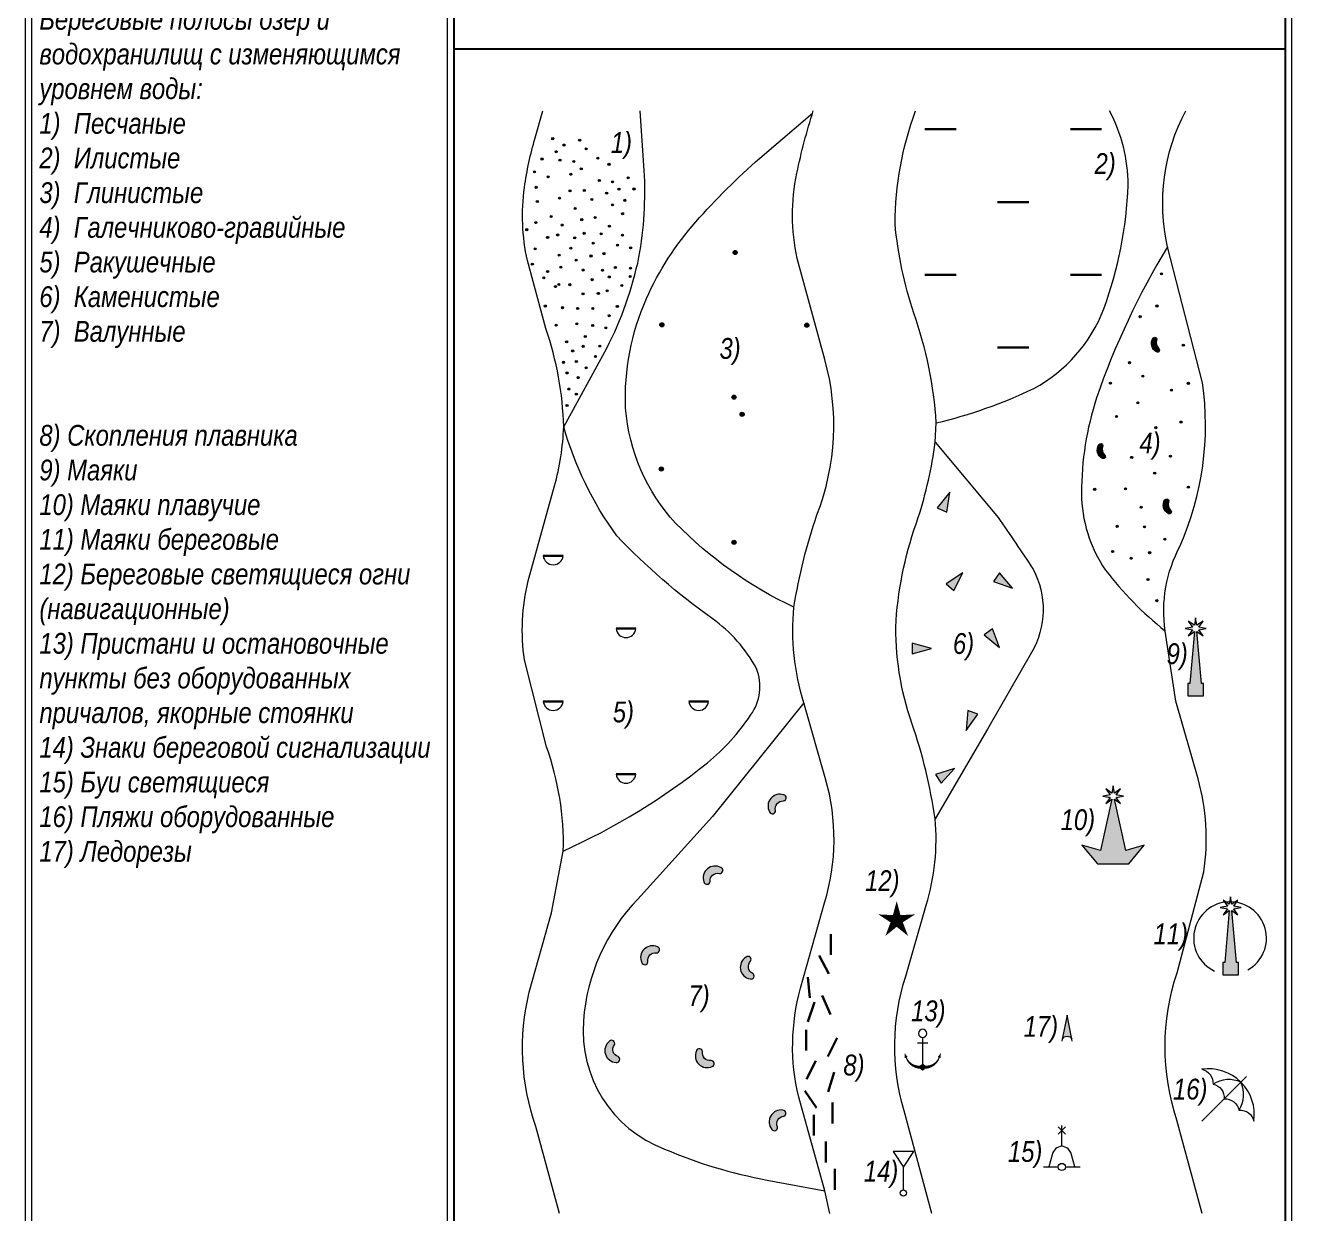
# Model space of a CAD drawing. Header units: metres. Extents: x -393 to 694, y -10 to 691.
# Drawn here: x 394.3 to 455.2, y 392.8 to 449.9 of the extents above; entities that cross this region are included whole.
import ezdxf

# ---------------------------------------------------------------- set-up
doc = ezdxf.new("R2010")
doc.units = ezdxf.units.M
doc.layers.add('16 Гидрография', color=7, linetype='Continuous', lineweight=20, true_color=0x52a500)
doc.styles.add('СП_Д', font='ARIALNI.TTF')

# ---------------------------------------------------------------- blocks, each defined once
blk = doc.blocks.new('СП_7.10.2')
at = {"color": 7, "lineweight": 30}
blk.add_lwpolyline([(-1.5, 0), (1.5, 0)], dxfattribs=at)
blk = doc.blocks.new('СП_7.10.1')
at = {"linetype": 'ByBlock', "lineweight": 15}
h = blk.add_hatch(color=0, dxfattribs=at)
h.dxf.hatch_style = 1
h.paths.add_polyline_path([(-0.1, 0, 1), (0.1, 0, 1)])
at = {"color": 0, "linetype": 'ByBlock', "lineweight": 15}
blk.add_circle((0, 0), 0.1, dxfattribs=at)
blk = doc.blocks.new('СП_7.10.5')
at = {"layer": '16 Гидрография', "color": 7, "lineweight": 30}
blk.add_lwpolyline([(-0.9531135468778302, 0), (0.9531135468778302, 0)], dxfattribs=at)
at = {"layer": '16 Гидрография', "color": 7, "lineweight": 13}
blk.add_lwpolyline([(-0.9531135468778302, 0, 0.9027680898466487), (0.9531135468778302, 0, 0.6955287111697426)], format="xyb", dxfattribs=at)
blk = doc.blocks.new('*U373')
at = {"lineweight": 13}
blk.add_hatch(color=7, dxfattribs=at).paths.add_polyline_path([(1.558538716838356, 1.015163567172618), (-0.2728934320356978, 0.4189620206555457), (0.2728934320356979, -0.4189620206555457)])
at = {"color": 7, "lineweight": 13}
blk.add_lwpolyline([(-0.2728934320356979, 0.4189620206555457), (0.2728934320356979, -0.4189620206555457), (1.558538716838356, 1.015163567172618)], close=True, dxfattribs=at)
blk = doc.blocks.new('*U374')
at = {"lineweight": 13}
blk.add_hatch(color=7, dxfattribs=at).paths.add_polyline_path([(-0.6323158983739459, -1.749221713980915), (0.4702208908551675, -0.169977392036037), (-0.4702208908551676, 0.1699773920360369)])
at = {"color": 7, "lineweight": 13}
blk.add_lwpolyline([(0.4702208908551676, -0.1699773920360369), (-0.4702208908551676, 0.1699773920360369), (-0.6323158983739459, -1.749221713980915)], close=True, dxfattribs=at)
blk = doc.blocks.new('*U375')
at = {"lineweight": 13}
blk.add_hatch(color=7, dxfattribs=at).paths.add_polyline_path([(1.859999999999672, -3.400058012914542e-16), (2.220446049250313e-16, 0.4999999999999999), (-1.110223024625157e-16, -0.5)])
at = {"color": 7, "lineweight": 13}
blk.add_lwpolyline([(9.184850993605148e-17, 0.5), (-9.184850993605148e-17, -0.5), (1.859999999999673, -3.416764569620514e-16)], close=True, dxfattribs=at)
blk = doc.blocks.new('*U376')
at = {"lineweight": 13}
blk.add_hatch(color=7, dxfattribs=at).paths.add_polyline_path([(1.235892762709566, 1.39002484836815), (-0.3736625936474178, 0.3322292372875763), (0.373662593647418, -0.3322292372875762)])
at = {"color": 7, "lineweight": 13}
blk.add_lwpolyline([(-0.373662593647418, 0.3322292372875762), (0.373662593647418, -0.3322292372875762), (1.235892762709566, 1.39002484836815)], close=True, dxfattribs=at)
blk = doc.blocks.new('*U377')
at = {"lineweight": 13}
blk.add_hatch(color=7, dxfattribs=at).paths.add_polyline_path([(0.7497795730371868, 1.702184065210033), (-0.4575763616156808, 0.201553648665946), (0.4575763616156809, -0.2015536486659459)])
at = {"color": 7, "lineweight": 13}
blk.add_lwpolyline([(-0.4575763616156809, 0.2015536486659459), (0.4575763616156809, -0.2015536486659459), (0.7497795730371868, 1.702184065210034)], close=True, dxfattribs=at)
blk = doc.blocks.new('*U378')
at = {"lineweight": 13}
blk.add_hatch(color=7, dxfattribs=at).paths.add_polyline_path([(1.517802375365167, -1.075116714284844), (0.2890098694314606, 0.4080113912272671), (-0.2890098694314606, -0.4080113912272672)])
at = {"color": 7, "lineweight": 13}
blk.add_lwpolyline([(0.2890098694314606, 0.4080113912272672), (-0.2890098694314606, -0.4080113912272672), (1.517802375365167, -1.075116714284844)], close=True, dxfattribs=at)
blk = doc.blocks.new('*U379')
at = {"lineweight": 13}
blk.add_hatch(color=7, dxfattribs=at).paths.add_polyline_path([(1.072147424937759, -1.519901279425119), (0.4085756127487599, 0.2882116733704159), (-0.4085756127487599, -0.288211673370416)])
at = {"color": 7, "lineweight": 13}
blk.add_lwpolyline([(0.4085756127487599, 0.288211673370416), (-0.4085756127487599, -0.288211673370416), (1.072147424937759, -1.519901279425119)], close=True, dxfattribs=at)
blk = doc.blocks.new('*U380')
at = {"lineweight": 13}
blk.add_hatch(color=7, dxfattribs=at).paths.add_polyline_path([(1.227008247948192, -0.2405949184140504, 0.8409158967486777), (1.253264689114099, 0.3499268561554483, 0.6924627573964631), (-0.1133458984053107, -1.296253791876343, 0.8310745919867181), (0.4686875042564278, -1.157860631851132, -0.5340789685633213)])
at = {"color": 0, "linetype": 'Continuous'}
blk.add_lwpolyline([(0.4686875042564281, -1.157860631851134, -0.5340789685633213), (1.227008247948191, -0.2405949184140503, 0.8409158967486685), (1.253264689114103, 0.349926856155447, 0.6924627573964648), (-0.1133458984053104, -1.296253791876343, 0.8310745919867177)], format="xyb", close=True, dxfattribs=at)
blk = doc.blocks.new('*U358')
at = {"lineweight": 13}
blk.add_hatch(color=7, dxfattribs=at).paths.add_polyline_path([(1.165922150242559, -0.4517307769826167, 0.8409158967486611), (1.295175163745235, 0.1250699038802646, 0.6924627573964657), (-0.3385728566995682, -1.256379563008486, 0.8310745919867193), (0.2587012631809217, -1.222040455903738, -0.5340789685633199)])
at = {"color": 0, "linetype": 'Continuous'}
blk.add_lwpolyline([(0.2587012631809217, -1.22204045590374, -0.5340789685633213), (1.165922150242559, -0.4517307769826167, 0.8409158967486685), (1.295175163745231, 0.1250699038802663, 0.6924627573964648), (-0.3385728566995678, -1.256379563008488, 0.8310745919867177)], format="xyb", close=True, dxfattribs=at)
blk = doc.blocks.new('*U381')
at = {"lineweight": 13}
blk.add_hatch(color=7, dxfattribs=at).paths.add_polyline_path([(0.9730802136680793, 0.7852070128744646, 0.8409158967486777), (0.5376262769078473, 1.184938467608045, 0.6924627573964631), (0.9200508645156548, -0.920123683176941, 0.8310745919867181), (1.188205803745769, -0.385326079290893, -0.5340789685633213)])
at = {"color": 0, "linetype": 'Continuous'}
blk.add_lwpolyline([(1.188205803745771, -0.3853260792908937, -0.5340789685633213), (0.9730802136680785, 0.7852070128744637, 0.8409158967486685), (0.5376262769078509, 1.184938467608047, 0.6924627573964648), (0.9200508645156553, -0.9201236831769413, 0.8310745919867177)], format="xyb", close=True, dxfattribs=at)
blk = doc.blocks.new('*U382')
at = {"lineweight": 13}
blk.add_hatch(color=7, dxfattribs=at).paths.add_polyline_path([(1.198804067590827, -0.3553926882017177, 0.8409158967486777), (1.280709316674181, 0.2300105037233028, 0.6924627573964631), (-0.2352515741379004, -1.279756962280238, 0.8310745919867181), (0.3572499281082661, -1.196946827684279, -0.5340789685633213)])
at = {"color": 0, "linetype": 'Continuous'}
blk.add_lwpolyline([(0.3572499281082663, -1.196946827684281, -0.5340789685633213), (1.198804067590825, -0.3553926882017175, 0.8409158967486685), (1.280709316674185, 0.2300105037233011, 0.6924627573964648), (-0.2352515741379002, -1.279756962280239, 0.8310745919867177)], format="xyb", close=True, dxfattribs=at)
blk = doc.blocks.new('*U383')
at = {"lineweight": 13}
blk.add_hatch(color=7, dxfattribs=at).paths.add_polyline_path([(0.8699950722176185, 0.8980777970847599, 0.8409158967486777), (0.3890186318669189, 1.241686631038398, 0.6924627573964631), (1.025452062473096, -0.8009801827815571, 0.8310745919867181), (1.226345379825384, -0.2374578464017486, -0.5340789685633213)])
at = {"color": 0, "linetype": 'Continuous'}
blk.add_lwpolyline([(1.226345379825385, -0.2374578464017492, -0.5340789685633213), (0.8699950722176178, 0.8980777970847591, 0.8409158967486685), (0.3890186318669224, 1.2416866310384, 0.6924627573964648), (1.025452062473097, -0.8009801827815572, 0.8310745919867177)], format="xyb", close=True, dxfattribs=at)
blk = doc.blocks.new('*U384')
at = {"lineweight": 13}
blk.add_hatch(color=7, dxfattribs=at).paths.add_polyline_path([(0.3553926882017313, 1.198804067590822, 0.8409158967486777), (-0.2300105037232881, 1.280709316674184, 0.6924627573964631), (1.279756962280236, -0.235251574137915, 0.8310745919867181), (1.196946827684283, 0.3572499281082524, -0.5340789685633213)])
at = {"color": 0, "linetype": 'Continuous'}
blk.add_lwpolyline([(1.196946827684285, 0.3572499281082527, -0.5340789685633213), (0.3553926882017311, 1.198804067590821, 0.8409158967486685), (-0.2300105037232865, 1.280709316674188, 0.6924627573964648), (1.279756962280236, -0.2352515741379146, 0.8310745919867177)], format="xyb", close=True, dxfattribs=at)
blk = doc.blocks.new('*U385')
at = {"lineweight": 13}
blk.add_hatch(color=7, dxfattribs=at).paths.add_polyline_path([(1.249853663238125, -0.0360690419860964, 0.8409158967486777), (1.178890742207976, 0.5507611129840428, 0.6924627573964631), (0.1008148169202701, -1.297288540891515, 0.8310745919867181), (0.6522639768453998, -1.065298514007527, -0.5340789685633213)])
at = {"color": 0, "linetype": 'Continuous'}
blk.add_lwpolyline([(0.6522639768454006, -1.065298514007528, -0.5340789685633213), (1.249853663238123, -0.03606904198609651, 0.8409158967486685), (1.178890742207981, 0.5507611129840422, 0.6924627573964648), (0.1008148169202704, -1.297288540891516, 0.8310745919867177)], format="xyb", close=True, dxfattribs=at)
blk = doc.blocks.new('*U389')
at = {"color": 7, "lineweight": 30}
blk.add_lwpolyline([(4.440892098500626e-16, -1), (-4.440892098500626e-16, 1)], dxfattribs=at)
blk = doc.blocks.new('*U390')
at = {"color": 7, "lineweight": 30}
blk.add_lwpolyline([(-0.4665755646771417, 0.8844813409259726), (0.4665755646771417, -0.8844813409259726)], dxfattribs=at)
blk = doc.blocks.new('*U391')
at = {"color": 7, "lineweight": 30}
blk.add_lwpolyline([(-0.08966845413959046, 0.9959716704466128), (0.08966845413959046, -0.9959716704466128)], dxfattribs=at)
blk = doc.blocks.new('*U392')
at = {"color": 7, "lineweight": 30}
blk.add_lwpolyline([(0.3280172640551444, 0.944671728423042), (-0.3280172640551444, -0.944671728423042)], dxfattribs=at)
blk = doc.blocks.new('*U393')
at = {"color": 7, "lineweight": 30}
blk.add_lwpolyline([(-1.654232306691483e-14, 1), (1.654232306691483e-14, -1)], dxfattribs=at)
blk = doc.blocks.new('*U394')
at = {"color": 7, "lineweight": 30}
blk.add_lwpolyline([(0.4535244728092818, 0.8912438232958831), (-0.4535244728092818, -0.8912438232958831)], dxfattribs=at)
blk = doc.blocks.new('*U395')
at = {"color": 7, "lineweight": 30}
blk.add_lwpolyline([(-0.5606647514051797, 0.8280428953452642), (0.5606647514051797, -0.8280428953452642)], dxfattribs=at)
blk = doc.blocks.new('*U396')
at = {"color": 7, "lineweight": 30}
blk.add_lwpolyline([(0.2878203414395391, 0.9576844214320432), (-0.2878203414395391, -0.9576844214320432)], dxfattribs=at)
blk = doc.blocks.new('*U397')
at = {"color": 7, "lineweight": 30}
blk.add_lwpolyline([(0.4454513726639711, 0.8953061345661518), (-0.4454513726639711, -0.8953061345661518)], dxfattribs=at)
blk = doc.blocks.new('*U398')
at = {"color": 7, "lineweight": 30}
blk.add_lwpolyline([(-0.3972113303081374, 0.9177271702825626), (0.3972113303081374, -0.9177271702825626)], dxfattribs=at)
blk = doc.blocks.new('СП_7.70')
at = {"color": 0, "linetype": 'Continuous', "lineweight": 15}
blk.add_lwpolyline([(-0.0002703911999759612, 3.649660957626182, 1), (-0.0002703911999759612, 2.849660957626227, 1)], format="xyb", close=True, dxfattribs=at)
for points in [[(-0.0002703911999759612, 0.03461832992782377), (-0.0002703911999759612, 2.849660957626227)], [(-0.500270391199976, 2.349660957626227), (0.499729608800024, 2.349660957626227)]]:
    blk.add_lwpolyline(points, dxfattribs=at)
blk.add_lwpolyline([(1.75, 1.365042627698358, 0, 0.3, 0), (1.584491826276462, 0.9224471197367166, 0.1, 0.3, -0.3107747892362546), (0.2713807603358873, 3.410605131648481e-13, 0.3, 0.7, 0), (0, 0, 0.7, 0.3, 0), (-0.2713807603358873, 3.410605131648481e-13, 0.3, 0.1, -0.3107747892362546), (-1.584491826276462, 0.9224471197367166, 0.3, 0, 0), (-1.75, 1.365042627698358, 0, 0, 0)], format="xyseb", dxfattribs=at)
blk = doc.blocks.new('СП_7.71')
at = {"linetype": 'Continuous', "lineweight": 15}
h = blk.add_hatch(color=0, dxfattribs=at)
h.paths.add_polyline_path([(-0.1242640687119092, 6.799999999999955), (-0.7071067811866669, 7.20710678118644), (-0.3000000000001819, 6.624264068711909), (-1, 6.5), (-0.3000000000001819, 6.375735931288091), (-0.7071067811866669, 5.79289321881356), (-0.1242640687119092, 6.200000000000045), (-0.5500000000001819, 1.200000000000045), (-0.75, 1.200000000000045), (-0.75, 0), (0.75, 0), (0.75, 1.200000000000045), (0.5500000000001819, 1.200000000000045), (0.1242640687119092, 6.200000000000045), (0.7071067811866669, 5.79289321881356), (0.3000000000001819, 6.375735931288091), (1, 6.5), (0.3000000000001819, 6.624264068711909), (0.7071067811866669, 7.20710678118644), (0.1242640687119092, 6.799999999999955), (0, 7.5)])
edge = h.paths.add_edge_path(flags=16)
edge.add_arc((0, 6.5), 0.2839614528388703, 0, 360)
at = {"color": 0, "linetype": 'Continuous', "lineweight": 15}
blk.add_lwpolyline([(-0.1242640687119092, 6.799999999999955), (-0.7071067811866669, 7.20710678118644), (-0.3000000000001819, 6.624264068711909), (-1, 6.5), (-0.3000000000001819, 6.375735931288091), (-0.7071067811866669, 5.79289321881356), (-0.1242640687119092, 6.200000000000045), (-0.5500000000001819, 1.200000000000045), (-0.75, 1.200000000000045), (-0.75, 0), (0.75, 0), (0.75, 1.200000000000045), (0.5500000000001819, 1.200000000000045), (0.1242640687119092, 6.200000000000045), (0.7071067811866669, 5.79289321881356), (0.3000000000001819, 6.375735931288091), (1, 6.5), (0.3000000000001819, 6.624264068711909), (0.7071067811866669, 7.20710678118644), (0.1242640687119092, 6.799999999999955), (0, 7.5)], close=True, dxfattribs=at)
blk = doc.blocks.new('СП_7.71.2')
at = {"linetype": 'Continuous', "lineweight": 15}
h = blk.add_hatch(color=0, dxfattribs=at)
h.paths.add_polyline_path([(-1.21914079405451, 1.265742238216262), (-3, 1.799999999999955), (-1.5, 0), (1.5, 0), (3, 1.799999999999955), (1.21914079405451, 1.265742238216262), (0.1242640687119092, 6.200000000000045), (0.7071067811866669, 5.79289321881356), (0.3000000000001819, 6.375735931288091), (1, 6.5), (0.3000000000001819, 6.624264068711909), (0.7071067811866669, 7.20710678118644), (0.1242640687119092, 6.799999999999955), (0, 7.5), (-0.1242640687119092, 6.799999999999955), (-0.7071067811866669, 7.20710678118644), (-0.3000000000001819, 6.624264068711909), (-1, 6.5), (-0.3000000000001819, 6.375735931288091), (-0.7071067811866669, 5.79289321881356), (-0.1242640687119092, 6.200000000000045)])
edge = h.paths.add_edge_path(flags=16)
edge.add_arc((0, 6.5), 0.278830500338529, 0, 360)
at = {"color": 0, "linetype": 'Continuous', "lineweight": 15}
blk.add_lwpolyline([(-1.21914079405451, 1.265742238216262), (-3, 1.799999999999955), (-1.5, 0), (1.5, 0), (3, 1.799999999999955), (1.21914079405451, 1.265742238216262), (0.1242640687119092, 6.200000000000045), (0.7071067811866669, 5.79289321881356), (0.3000000000001819, 6.375735931288091), (1, 6.5), (0.3000000000001819, 6.624264068711909), (0.7071067811866669, 7.20710678118644), (0.1242640687119092, 6.799999999999955), (0, 7.5), (-0.1242640687119092, 6.799999999999955), (-0.7071067811866669, 7.20710678118644), (-0.3000000000001819, 6.624264068711909), (-1, 6.5), (-0.3000000000001819, 6.375735931288091), (-0.7071067811866669, 5.79289321881356), (-0.1242640687119092, 6.200000000000045)], close=True, dxfattribs=at)
blk = doc.blocks.new('СП_Круг')
at = {"color": 0, "linetype": 'Continuous', "lineweight": -2}
blk.add_circle((0, 6.938893903907228e-18), 0.3, dxfattribs=at)
blk = doc.blocks.new('СП_7.72')
at = {"color": 0, "linetype": 'Continuous', "lineweight": -2}
blk.add_lwpolyline([(1.387778780781446e-16, 2.5), (1, 3.999999999999999), (-1, 4)], close=True, dxfattribs=at)
blk.add_lwpolyline([(9.955476066292487e-17, 0.3), (1.387778780781446e-16, 2.5)], dxfattribs=at)
at = {"color": 0, "linetype": 'Continuous'}
blk.add_blockref('СП_Круг', (0, 0), dxfattribs=at)
blk = doc.blocks.new('СП_7.74')
at = {"color": 0, "linetype": 'Continuous', "lineweight": -2}
for points in [[(-0.3535533905933335, 3.146446609406667), (0.3535533905933335, 3.853553390593333)], [(0.3535533905933335, 3.146446609406667), (-0.3535533905933335, 3.853553390593333)], [(0, 2), (0, 4)], [(-1.75, 0), (-0.3499999999999091, 0)], [(0.3499999999999091, 0), (1.75, 0)]]:
    blk.add_lwpolyline(points, dxfattribs=at)
blk.add_lwpolyline([(1.25, 0), (0.9412357778514888, 1.171533968113863, 0.3166999685398051), (0, 2, 0.3166999685398051), (-0.9412357778514888, 1.171533968113863), (-1.25, 0)], format="xyb", dxfattribs=at)
blk.add_circle((0, 0), 0.35, dxfattribs=at)
blk = doc.blocks.new('СП_7.76')
at = {"color": 0, "linetype": 'Continuous', "lineweight": -2}
blk.add_lwpolyline([(0, 4.999999999999943, -0.3720123336248066), (1.073223304703788, 3.573223304703617, -0.3720123336249223), (2.146446609406667, 2.146446609406723, -0.3720123336250906), (3.573223304703333, 1.073223304703333, -0.3720123336254345), (5, -2.842170943040401e-13, 0.5010713644831272)], format="xyb", close=True, dxfattribs=at)
blk.add_lwpolyline([(0, 0), (4.292893218813333, 4.29289321881356)], dxfattribs=at)
blk.add_lwpolyline([(3.573223304703333, 1.073223304703333, 0.2525234087205593), (3.752678410866793, 3.752678411548459, 0.2525234085153563), (1.073223304703788, 3.573223304703617, 1.415462883223425)], format="xyb", dxfattribs=at)
blk = doc.blocks.new('СП_7.67')
at = {"linetype": 'Continuous', "lineweight": 15}
h = blk.add_hatch(color=0, dxfattribs=at)
edge = h.paths.add_edge_path()
edge.add_line((0.4615384615385665, -2.307692307692378), (0, 0))
edge.add_line((0, 0), (-0.4615384615385665, -2.307692307692378))
edge.add_arc((0, -2.500000000000114), 0.5000000000001137, 22.6198649480404, 157.3801350519596, ccw=False)
at = {"color": 0, "linetype": 'Continuous', "lineweight": 15}
blk.add_lwpolyline([(0.4615384615385665, -2.307692307692378), (0, 0), (-0.4615384615385665, -2.307692307692378, -0.6666666666666667)], format="xyb", close=True, dxfattribs=at)
for points in [[(-0.4615384615385665, -2.307692307692378), (-0.5, -2.5)], [(0.5, -2.5), (0.4615384615385665, -2.307692307692378)]]:
    blk.add_lwpolyline(points, dxfattribs=at)
blk = doc.blocks.new('СП_7.73')
at = {"color": 0, "linetype": 'Continuous', "lineweight": 15}
for points in [[(0, 0, 1, 0, 0), (0, 1.854101966249685, 0, 0, 0)], [(0, 0, 1, 0, 0), (-1.763355756877419, 0.5729490168751584, 0, 0, 0)], [(0, 0, 1, 0, 0), (-1.089813792008042, -1.499999999999999, 0, 0, 0)], [(0, 0, 1, 0, 0), (1.763355756877419, 0.5729490168751573, 0, 0, 0)], [(0, 0, 1, 0, 0), (1.089813792008041, -1.5, 0, 0, 0)]]:
    blk.add_lwpolyline(points, format="xyseb", dxfattribs=at)
blk = doc.blocks.new('СП_9.17.1')
at = {"linetype": 'Continuous', "lineweight": 15}
h = blk.add_hatch(color=0, dxfattribs=at)
h.dxf.hatch_style = 1
h.paths.add_polyline_path([(0.2122606150651009, -0.3664759413285891, 1), (0.6022606150651006, -0.3664759413285925, 0.4575903748069788), (-0.367802568279615, 0.5999534592413575, 0.916536957916215), (-0.3678025682796096, 0.2099534592413574, -0.2698369532517209)])
at = {"color": 0, "linetype": 'Continuous', "lineweight": 15}
blk.add_lwpolyline([(0.6022606150651009, -0.3664759413285897, -1), (0.2122606150651009, -0.3664759413285896, 0.2698369532517216), (-0.3678025682796114, 0.2099534592413577, -0.9165369579162134), (-0.3678025682796113, 0.5999534592413578, -0.4575903748069766), (0.6022606150651009, -0.3664759413285897)], format="xyb", dxfattribs=at)
blk = doc.blocks.new('СП_10.43')
at = {"linetype": 'ByBlock', "lineweight": 15}
h = blk.add_hatch(color=0, dxfattribs=at)
h.dxf.hatch_style = 1
h.paths.add_polyline_path([(-0.2, 0, 1), (0.2, 0, 1)])
at = {"color": 0, "linetype": 'ByBlock', "lineweight": 15}
blk.add_circle((0, 0), 0.2, dxfattribs=at)
blk = doc.blocks.new('СП_10.41')
at = {"linetype": 'ByBlock', "lineweight": 15}
h = blk.add_hatch(color=0, dxfattribs=at)
h.dxf.hatch_style = 1
h.paths.add_polyline_path([(-0.1, 0, 1), (0.1, 0, 1)])
at = {"color": 0, "linetype": 'ByBlock', "lineweight": 15}
blk.add_circle((0, 0), 0.1, dxfattribs=at)

msp = doc.modelspace()

# ---------------------------------------------------------------- linework, layer by layer
at = {"color": 7, "linetype": 'Continuous', "lineweight": 13, "ltscale": 0.5}
for points in [[(394.2999999999993, 311.5024063594883), (455.1999999999989, 311.5024063594883), (455.1999999999989, 506.492047277583), (394.2999999999993, 506.492047277583)], [(394.5999999999985, 311.8024063594912), (414.5999999999985, 311.8024063594912), (414.5999999999985, 494.5405109268922), (394.5999999999985, 494.5405109268922)]]:
    msp.add_lwpolyline(points, close=True, dxfattribs=at)
at = {"ltscale": 0.5}
msp.add_lwpolyline([(414.8999999999996, 311.8024063594912), (454.8999999999996, 311.8024063594912), (454.8999999999996, 494.5405109268922), (414.8999999999996, 494.5405109268922)], close=True, dxfattribs=at)
at = {"color": 253, "ltscale": 0.5}
msp.add_lwpolyline([(414.8999999999996, 448.7816198611645), (454.8999999999996, 448.7816198611645)], dxfattribs=at)
at = {"layer": '16 Гидрография', "linetype": 'Continuous', "ltscale": 0.5}
for points in [[(419.9880122954457, 392.785447712597), (418.8512587523101, 396.9682592129579, -0.1444748813395544), (418.5355882385729, 403.4326042589701), (419.6114087844753, 407.235160168389), (420.1731057572288, 410.2136572913241, 0.0918793782313389), (419.3654037866096, 415.2205275781691), (418.2993137669453, 419.4033390785301, -0.0946787569884564), (418.4843451427528, 423.2058949879493), (419.7528653933894, 427.7689620792521, 0.05702769063662736), (420.1908210262482, 430.6091740865177, 0.07665738290561415), (419.3325542104608, 435.334955747222), (418.4455604492335, 438.6041550654354, -0.08855531700396238), (418.3046925993897, 442.1254941706236, -0.03403790591679389), (418.8134937297609, 444.5025949282403), (419.1930042578681, 445.8011609506561)], [(420.1908210262482, 430.6091740865177), (422.2631230893685, 434.4005323690697, 0.06718893656706025), (423.8118989591137, 438.7708124613036, 0.05911302196737982), (424.0633612469273, 442.9430134799454), (423.8643848659249, 445.8011609506557)], [(432.9880122954457, 392.7854477125968), (432.7434962780937, 393.8701884909433), (431.4910231038361, 398.3856991109833, -0.1277903971423102), (431.5820279112177, 403.6126004161441), (432.7402554090559, 407.7194514416274, 0.1432299926543796), (432.7879619280322, 413.6930529332396), (431.7460097173857, 417.3397012652042, -0.1012605321955919), (431.2652079789586, 421.9424300628834, -0.04168058808017938), (432.3679387271536, 426.386956102916, 0.1626219398124974), (432.7476330977329, 433.8539579674311), (431.4241592567028, 438.7075091793663, -0.1073901429316222), (431.4035447774058, 442.814360204849, -0.02501638583528243), (432.1930042578661, 445.8011609506557)], [(437.9020037797095, 392.7854477125968), (436.5607070705919, 397.7287703948414, -0.1503708133140421), (436.6412144921555, 404.1931154408537), (437.6242375859123, 407.615415759331, 0.0970766457847635), (438.0549534377487, 411.7638965323786, 0.04514075829130108), (436.9396586881614, 416.3612943509947, -0.09252951038559701), (436.1764603916899, 421.2997690987527, -0.06856020383490924), (437.2406726432828, 426.2479397154841, 0.04455856472756562), (438.0582538164417, 429.8705154994695), (438.1069957421314, 430.8011609506557, 0.07019080751206647), (437.0257025240371, 436.0725482455127, -0.0551625575207694), (436.1236199666521, 440.3772845607339, -0.08526305741909719), (437.1069957421314, 445.8011609506557)], [(431.2652079789586, 421.9424300628834, -0.0898008421426602), (425.5728323830067, 425.9790159819927, -0.1679871530691895), (423.1687557177631, 431.513922341366, -0.1156033703091742), (424.1710984928336, 436.7808758159322, -0.07625303645112844), (426.5462603506646, 440.4696054970677, -0.03103413253030857), (429.6228176859188, 443.5333814816754), (432.1615900583363, 445.7019819219782)], [(420.1731057572288, 410.2136572913241, 0.06166690745509935), (427.1056018417853, 414.4578867815992, 0.07225363797388565), (429.1800427039993, 416.7442338329365, 0.2589198841789514), (429.4630180433562, 418.9888559638252, 0.1149448710433825), (427.3372063796064, 421.3912807167902, -0.04851244689447204), (422.7444273819306, 425.3738621127363, -0.08783983230676687), (420.1908210262482, 430.6091740865177)], [(431.7460097173857, 417.3397012652042), (427.3539240874709, 411.8716099335538), (423.7607507612852, 407.9057918804882, 0.1781891471996421), (421.1444627625883, 402.0564232752531, 0.3340171154270161), (425.0364827701951, 395.8831864625799, 0.05545538649062039), (429.9838505849721, 394.3937825632675), (432.7434962780937, 393.8701884909433)]]:
    msp.add_lwpolyline(points, format="xyb", dxfattribs=at)
at = {"layer": '16 Гидрография', "linetype": 'Continuous', "lineweight": 15, "ltscale": 0.5}
for points in [[(438.1069957421314, 430.8011609506557, 0.05427615269635228), (442.8012719599299, 432.458501527962, 0.1794590036683181), (446.1650883918091, 436.2789507282237, 0.07739275658289485), (447.3360039812678, 442.2339544371411, 0.1247824144104819), (446.4403290754635, 445.8011609506559)], [(450.9020037797093, 392.785447712597), (449.6802130715662, 397.2656488313062, -0.161044715516065), (449.6888397009775, 404.3593006025958), (450.9716596618728, 409.2128518145307, 0.1050228013705777), (450.7019534122958, 413.6930529332399), (449.6365543836787, 417.4265538654977), (449.1151625968409, 420.7867047045297, -0.1596119635787233), (449.8377047251081, 424.8935557300131, 0.1408121568122201), (450.9066137798733, 432.7339076877543), (449.2326759688149, 439.2740405918939, -0.1806086748197971), (450.1069957421314, 445.8011609506557)], [(449.2326759688149, 439.2740405918939, 0.05291789008025995), (445.8145226412191, 432.0115547593732, 0.076826923596287), (445.0899558952792, 427.4203863876407, 0.1502418071910185), (446.2462162049367, 423.7233708310384, 0.06135588332940351), (449.1069974328511, 420.8064702484935)], [(438.0582538164417, 429.8705154994695), (441.0775487973997, 426.2550844797504, -0.006719605161857549), (442.7674209627947, 423.7671167821545, -0.2576812107318411), (442.690383060994, 419.7581473458361), (440.5712374513002, 416.0663750292629), (438.0549534377499, 411.7638965323648)]]:
    msp.add_lwpolyline(points, format="xyb", dxfattribs=at)
at = {"layer": '16 Гидрография', "color": 0, "linetype": 'Continuous', "lineweight": 15, "ltscale": 0.5}
msp.add_arc((452.2361643913684, 406.0240564808269), 1.75, 299.2583022147118, 244.7145385212824, dxfattribs=at)

# ---------------------------------------------------------------- block references
at = {"layer": '16 Гидрография', "color": 4, "linetype": 'Continuous', "lineweight": 20, "xscale": 0.5, "yscale": 0.5, "zscale": 0.5}
for name, p in [('СП_7.10.2', (438.309815247183, 444.9229062110371)), ('СП_7.10.2', (445.309815247183, 444.9229062110371)), ('СП_7.10.2', (441.809815247183, 441.4229062110371)), ('СП_7.10.2', (438.309815247183, 437.9229062110371)), ('СП_7.10.2', (445.309815247183, 437.9229062110371)), ('СП_7.10.2', (441.809815247183, 434.4229062110371)), ('СП_7.10.5', (419.68567732255, 424.4071342567713)), ('СП_7.10.5', (423.18567732255, 420.9071342567713)), ('СП_7.10.5', (419.68567732255, 417.4071342567713)), ('СП_7.10.5', (426.68567732255, 417.4071342567713)), ('СП_7.10.5', (423.18567732255, 413.9071342567713)), ('*U389', (433.0369524457135, 405.7216636254111)), ('*U390', (432.7117738231907, 404.746738259701)), ('*U391', (431.9825087201577, 403.6491235771341)), ('*U398', (432.8230490043995, 402.8065949750326)), ('*U392', (432.0884943711651, 402.471912406369)), ('*U393', (431.8574462679924, 401.1178542917864)), ('*U397', (433.1130256927088, 400.7878233619217)), ('*U394', (432.0884943711651, 399.6825450567035)), ('*U396', (433.0588314056774, 399.108784253413)), ('*U395', (432.061403677814, 398.2743175711134)), ('*U393', (433.1130256927088, 397.6193115193441)), ('*U393', (432.2239865389117, 397.028580582481)), ('*U393', (432.796141976338, 395.7423823571933)), ('*U389', (433.2266389004915, 394.4287796072481))]:
    msp.add_blockref(name, p, dxfattribs=at)
at = {"layer": '16 Гидрография', "color": 0, "linetype": 'Continuous', "lineweight": 20}
for name, p, xscale, yscale, zscale, rotation in [('СП_10.41', (419.663114496229, 444.4687369354573), 0.4999999999999999, 0.4999999999999999, 0.4999999999999999, 277.9188776279155), ('СП_10.41', (420.2024357008062, 444.1616080389935), 0.4999999999999999, 0.4999999999999999, 0.4999999999999999, 277.9188776279155), ('СП_10.41', (420.9595331669063, 444.3942988023841), 0.4999999999999999, 0.4999999999999999, 0.4999999999999999, 277.9188776279155), ('СП_10.41', (421.2719445377305, 443.9791736532524), 0.4999999999999999, 0.4999999999999999, 0.4999999999999999, 277.9188776279155), ('СП_10.41', (419.1494561410439, 443.4928677309878), 0.4999999999999999, 0.4999999999999999, 0.4999999999999999, 277.9188776279155), ('СП_10.41', (419.826713684929, 443.8418389024201), 0.4999999999999999, 0.4999999999999999, 0.4999999999999999, 277.9188776279155), ('СП_10.41', (420.010731277024, 443.4343306345059), 0.4999999999999999, 0.4999999999999999, 0.4999999999999999, 277.9188776279155), ('СП_10.41', (420.6811554289426, 443.3747227904304), 0.4999999999999999, 0.4999999999999999, 0.4999999999999999, 277.9188776279155), ('СП_10.41', (421.8311590922843, 443.5272634058693), 0.4999999999999999, 0.4999999999999999, 0.4999999999999999, 277.9188776279155), ('СП_10.41', (418.7904705189961, 442.8697078888758), 0.4999999999999999, 0.4999999999999999, 0.4999999999999999, 277.9188776279155), ('СП_10.41', (420.5380018902106, 442.7561084994439), 0.4999999999999999, 0.4999999999999999, 0.4999999999999999, 277.9188776279155), ('СП_10.41', (421.0365754711941, 443.0165376287197), 0.4999999999999999, 0.4999999999999999, 0.4999999999999999, 277.9188776279155), ('СП_10.41', (422.3676212797041, 443.2332412633572), 0.4999999999999999, 0.4999999999999999, 0.4999999999999999, 277.9188776279155), ('СП_10.41', (418.8680427165675, 442.1289339170571), 0.4999999999999999, 0.4999999999999999, 0.4999999999999999, 277.9188776279155), ('СП_10.41', (419.447754074919, 442.629934078336), 0.4999999999999999, 0.4999999999999999, 0.4999999999999999, 277.9188776279155), ('СП_10.41', (421.9031849702488, 442.4619449461384), 0.4999999999999999, 0.4999999999999999, 0.4999999999999999, 277.9188776279155), ('СП_10.41', (422.535439255648, 442.3921820989931), 0.4999999999999999, 0.4999999999999999, 0.4999999999999999, 277.9188776279155), ('СП_10.41', (423.2938985858002, 442.5865084906306), 0.4999999999999999, 0.4999999999999999, 0.4999999999999999, 277.9188776279155), ('СП_10.41', (419.984483274535, 441.6090974390765), 0.4999999999999999, 0.4999999999999999, 0.4999999999999999, 277.9188776279155), ('СП_10.41', (420.495873905077, 441.9604730797681), 0.4999999999999999, 0.4999999999999999, 0.4999999999999999, 277.9188776279155), ('СП_10.41', (421.1808492325679, 441.9793229717478), 0.4999999999999999, 0.4999999999999999, 0.4999999999999999, 277.9188776279155), ('СП_10.41', (421.5480701139296, 441.542984249074), 0.4999999999999999, 0.4999999999999999, 0.4999999999999999, 277.9188776279155), ('СП_10.41', (422.2558973116511, 441.8486112987632), 0.4999999999999999, 0.4999999999999999, 0.4999999999999999, 277.9188776279155), ('СП_10.41', (422.8477959680192, 442.0403999818711), 0.4999999999999999, 0.4999999999999999, 0.4999999999999999, 277.9188776279155), ('СП_10.41', (423.1265852895374, 441.5018022437734), 0.4999999999999999, 0.4999999999999999, 0.4999999999999999, 277.9188776279155), ('СП_10.41', (423.5726879073184, 442.0479107525329), 0.4999999999999999, 0.4999999999999999, 0.4999999999999999, 277.9188776279155), ('СП_10.41', (418.9244315203387, 441.4489063552379), 0.4999999999999999, 0.4999999999999999, 0.4999999999999999, 277.9188776279155), ('СП_10.41', (420.7407265670331, 441.1155868216037), 0.4999999999999999, 0.4999999999999999, 0.4999999999999999, 277.9188776279155), ('СП_10.41', (422.5367607920729, 441.286443541492), 0.4999999999999999, 0.4999999999999999, 0.4999999999999999, 277.9188776279155), ('СП_10.41', (423.0237119061244, 440.8603626558802), 0.4999999999999999, 0.4999999999999999, 0.4999999999999999, 287.0025884340742), ('СП_10.41', (418.849396801796, 440.4321386993054), 0.4999999999999999, 0.4999999999999999, 0.4999999999999999, 277.9188776279155), ('СП_10.41', (419.5853101402138, 440.7255811487261), 0.4999999999999999, 0.4999999999999999, 0.4999999999999999, 277.9188776279155), ('СП_10.41', (420.1135535943544, 440.3150015507192), 0.4999999999999999, 0.4999999999999999, 0.4999999999999999, 277.9188776279155), ('СП_10.41', (421.0580286193804, 440.5737560271911), 0.4999999999999999, 0.4999999999999999, 0.4999999999999999, 277.9188776279155), ('СП_10.41', (421.7058550925751, 440.6766076862313), 0.4999999999999999, 0.4999999999999999, 0.4999999999999999, 277.9188776279155), ('СП_10.41', (422.3874734246996, 440.261886010538), 0.4999999999999999, 0.4999999999999999, 0.4999999999999999, 277.9188776279155), ('СП_10.41', (418.412955411946, 440.0911882958529), 0.4999999999999999, 0.4999999999999999, 0.4999999999999999, 277.9188776279155), ('СП_10.41', (419.4193577490199, 439.7216431992921), 0.4999999999999999, 0.4999999999999999, 0.4999999999999999, 277.9188776279155), ('СП_10.41', (419.8995765060486, 439.8393925523367), 0.4999999999999999, 0.4999999999999999, 0.4999999999999999, 277.9188776279155), ('СП_10.41', (420.7213156618561, 439.6989277789756), 0.4999999999999999, 0.4999999999999999, 0.4999999999999999, 277.9188776279155), ('СП_10.41', (421.1751390347071, 439.9149154216043), 0.4999999999999999, 0.4999999999999999, 0.4999999999999999, 277.9188776279155), ('СП_10.41', (421.9941587996202, 439.8889434510027), 0.4999999999999999, 0.4999999999999999, 0.4999999999999999, 277.9188776279155), ('СП_10.41', (423.0208651520913, 439.827715400362), 0.4999999999999999, 0.4999999999999999, 0.4999999999999999, 277.9188776279155), ('СП_10.41', (418.8216158470316, 439.1671774407998), 0.4999999999999999, 0.4999999999999999, 0.4999999999999999, 277.9188776279155), ('СП_10.41', (420.5357983069875, 439.2018067213107), 0.4999999999999999, 0.4999999999999999, 0.4999999999999999, 277.9188776279155), ('СП_10.41', (421.6104027045191, 439.4404449891458), 0.4999999999999999, 0.4999999999999999, 0.4999999999999999, 277.9188776279155), ('СП_10.41', (422.7819039930669, 439.3486311851256), 0.4999999999999999, 0.4999999999999999, 0.4999999999999999, 277.9188776279155), ('СП_10.41', (423.4103415747791, 439.215016558793), 0.4999999999999999, 0.4999999999999999, 0.4999999999999999, 277.9188776279155), ('СП_10.41', (418.6816173960465, 438.4343568319529), 0.4999999999999999, 0.4999999999999999, 0.4999999999999999, 277.9188776279155), ('СП_10.41', (419.9709631384078, 438.8684731990758), 0.4999999999999999, 0.4999999999999999, 0.4999999999999999, 277.9188776279155), ('СП_10.41', (420.7941165791382, 438.6262953325992), 0.4999999999999999, 0.4999999999999999, 0.4999999999999999, 277.9188776279155), ('СП_10.41', (421.504725271865, 438.8270435234401), 0.4999999999999999, 0.4999999999999999, 0.4999999999999999, 277.9188776279155), ('СП_10.41', (422.1259896003953, 438.9411838757185), 0.4999999999999999, 0.4999999999999999, 0.4999999999999999, 277.9188776279155), ('СП_10.41', (419.4187401403028, 438.0783078894015), 0.4999999999999999, 0.4999999999999999, 0.4999999999999999, 277.9188776279155), ('СП_10.41', (420.0509224618562, 438.2936286711968), 0.4999999999999999, 0.4999999999999999, 0.4999999999999999, 277.9188776279155), ('СП_10.41', (421.1277083722987, 438.1504233601445), 0.4999999999999999, 0.4999999999999999, 0.4999999999999999, 277.9188776279155), ('СП_10.41', (422.0587177871297, 438.1398029671643), 0.4999999999999999, 0.4999999999999999, 0.4999999999999999, 277.9188776279155), ('СП_10.41', (422.3835647443012, 437.8202394688796), 0.4999999999999999, 0.4999999999999999, 0.4999999999999999, 277.9188776279155), ('СП_10.41', (422.6763459616466, 438.2766655995826), 0.4999999999999999, 0.4999999999999999, 0.4999999999999999, 277.9188776279155), ('СП_10.41', (423.3839554877707, 437.8449825780074), 0.4999999999999999, 0.4999999999999999, 0.4999999999999999, 277.9188776279155), ('СП_10.41', (423.4074887536565, 438.2382442984159), 0.4999999999999999, 0.4999999999999999, 0.4999999999999999, 277.9188776279155), ('СП_10.41', (419.2396218549163, 437.7810425995085), 0.4999999999999999, 0.4999999999999999, 0.4999999999999999, 287.0025884340742), ('СП_10.41', (419.7995879348242, 437.3542480037259), 0.4999999999999999, 0.4999999999999999, 0.4999999999999999, 277.9188776279155), ('СП_10.41', (419.9577362701663, 437.4596963859911), 0.4999999999999999, 0.4999999999999999, 0.4999999999999999, 287.0025884340742), ('СП_10.41', (420.4866290793382, 437.4498135739494), 0.4999999999999999, 0.4999999999999999, 0.4999999999999999, 277.9188776279155), ('СП_10.41', (421.5612334768698, 437.6884518417834), 0.4999999999999999, 0.4999999999999999, 0.4999999999999999, 277.9188776279155), ('СП_10.41', (422.9872341232565, 437.4084486450859), 0.4999999999999999, 0.4999999999999999, 0.4999999999999999, 277.9188776279155), ('СП_10.41', (421.1217593719708, 437.0031440496766), 0.4999999999999999, 0.4999999999999999, 0.4999999999999999, 277.9188776279155), ('СП_10.41', (421.8567028408993, 437.0289443753632), 0.4999999999999999, 0.4999999999999999, 0.4999999999999999, 277.9188776279155), ('СП_10.41', (422.2852178627135, 437.1522426221204), 0.4999999999999999, 0.4999999999999999, 0.4999999999999999, 277.9188776279155), ('СП_10.41', (419.3056994223984, 436.4193402063426), 0.4999999999999999, 0.4999999999999999, 0.4999999999999999, 277.9188776279155), ('СП_10.41', (420.1312362836597, 436.3430966465128), 0.4999999999999999, 0.4999999999999999, 0.4999999999999999, 277.9188776279155), ('СП_10.41', (420.8623798095514, 436.3046700693162), 0.4999999999999999, 0.4999999999999999, 0.4999999999999999, 277.9188776279155), ('СП_10.41', (421.5883106111844, 436.3037406477338), 0.4999999999999999, 0.4999999999999999, 0.4999999999999999, 277.9188776279155), ('СП_10.41', (422.7712146643681, 436.4045864482459), 0.4999999999999999, 0.4999999999999999, 0.4999999999999999, 277.9188776279155), ('СП_10.41', (419.8285230356134, 435.4984737757416), 0.4999999999999999, 0.4999999999999999, 0.4999999999999999, 277.9188776279155), ('СП_10.41', (420.8257910665766, 435.5607573623979), 0.4999999999999999, 0.4999999999999999, 0.4999999999999999, 277.9188776279155), ('СП_10.41', (421.5871321572645, 435.4883250878519), 0.4999999999999999, 0.4999999999999999, 0.4999999999999999, 277.9188776279155), ('СП_10.41', (422.375401496878, 435.9546421388902), 0.4999999999999999, 0.4999999999999999, 0.4999999999999999, 277.9188776279155), ('СП_10.41', (421.2284685779518, 434.9543737354067), 0.4999999999999999, 0.4999999999999999, 0.4999999999999999, 277.9188776279155), ('СП_10.41', (422.2145409609462, 435.3717817057388), 0.4999999999999999, 0.4999999999999999, 0.4999999999999999, 277.9188776279155), ('СП_9.17.1', (448.701865544966, 434.5640966212309), 0.5, 0.5, 0.5, 149.0519176947492), ('СП_10.41', (420.3339616943633, 434.7025696926426), 0.4999999999999999, 0.4999999999999999, 0.4999999999999999, 277.9188776279155), ('СП_10.41', (420.6227998717161, 434.2607410000707), 0.4999999999999999, 0.4999999999999999, 0.4999999999999999, 277.9188776279155), ('СП_10.41', (421.128654667775, 434.4819091614765), 0.4999999999999999, 0.4999999999999999, 0.4999999999999999, 277.9188776279155), ('СП_10.41', (421.9295347100999, 434.4914049771334), 0.4999999999999999, 0.4999999999999999, 0.4999999999999999, 277.9188776279155), ('СП_10.41', (420.1766972539351, 433.7146324913112), 0.4999999999999999, 0.4999999999999999, 0.4999999999999999, 277.9188776279155), ('СП_10.41', (420.798282545514, 433.7492881810307), 0.4999999999999999, 0.4999999999999999, 0.4999999999999999, 277.9188776279155), ('СП_10.41', (421.7195724404421, 433.9977081217073), 0.4999999999999999, 0.4999999999999999, 0.4999999999999999, 277.9188776279155), ('СП_10.41', (420.352179927733, 433.2031796722712), 0.4999999999999999, 0.4999999999999999, 0.4999999999999999, 277.9188776279155), ('СП_10.41', (420.886023882412, 432.9748024836273), 0.4999999999999999, 0.4999999999999999, 0.4999999999999999, 277.9188776279155), ('СП_10.41', (421.2734698226611, 433.4515996129477), 0.4999999999999999, 0.4999999999999999, 0.4999999999999999, 277.9188776279155), ('СП_10.41', (420.439921264631, 432.4286939748678), 0.4999999999999999, 0.4999999999999999, 0.4999999999999999, 277.9188776279155), ('СП_10.41', (420.798282545514, 432.1857038485372), 0.4999999999999999, 0.4999999999999999, 0.4999999999999999, 277.9188776279155), ('СП_10.41', (420.352179927733, 431.6395953397777), 0.4999999999999999, 0.4999999999999999, 0.4999999999999999, 277.9188776279155), ('СП_9.17.1', (446.0962256140157, 429.4436557319518), 0.5, 0.5, 0.5, 149.0519176947492), ('СП_9.17.1', (449.2708778604102, 426.7871574626797), 0.5, 0.5, 0.5, 149.0519176947492)]:
    msp.add_blockref(name, p, dxfattribs=dict(at, xscale=xscale, yscale=yscale, zscale=zscale, rotation=rotation))
at = {"layer": '16 Гидрография', "color": 0, "linetype": 'Continuous', "lineweight": 20, "xscale": 0.5, "yscale": 0.5, "zscale": 0.5}
for name, p in [('СП_10.43', (428.4369108400198, 438.9950001599719)), ('СП_7.10.1', (448.936107872838, 437.9673388319443)), ('СП_7.10.1', (448.7202012584712, 436.4223773610884)), ('СП_10.43', (424.9127464019522, 435.5182655164741)), ('СП_10.43', (431.8843225976499, 435.4983709134705)), ('СП_7.10.1', (447.9109339964325, 435.9101739502457)), ('СП_7.10.1', (449.9880596780276, 434.5353028902664)), ('СП_7.10.1', (447.3983916881116, 433.6996035156608)), ('СП_7.10.1', (448.0458054977407, 433.0521101151735)), ('СП_7.10.1', (446.481324135626, 432.710492715285)), ('СП_7.10.1', (449.4215662189035, 432.378651386085)), ('СП_7.10.1', (450.2308334809404, 432.702147349848)), ('СП_10.43', (428.378484302004, 432.038247586344)), ('СП_7.10.1', (447.8031209545898, 431.7669554798758)), ('СП_10.43', (428.7713259347997, 431.214905519292)), ('СП_7.10.1', (446.7779598295801, 431.1116181869093)), ('СП_7.10.1', (448.666250107668, 430.5724523744229)), ('СП_7.10.1', (449.8801573764213, 430.8420352806661)), ('СП_7.10.1', (447.5062939897161, 429.1436682569274)), ('СП_7.10.1', (449.3676150681003, 429.197587187331)), ('СП_10.43', (424.8880707373538, 428.58741919743)), ('СП_7.10.1', (448.6122989568648, 428.3888384686015)), ('СП_7.10.1', (445.7259060132328, 427.6070521515121)), ('СП_7.10.1', (447.2095690360002, 427.634008680272)), ('СП_7.10.1', (450.2308334809404, 427.7148841394319)), ('*U377', (438.3843631185773, 426.6132363665947)), ('СП_7.10.1', (447.9648851472357, 426.7443903752628)), ('СП_7.10.1', (446.8049290292838, 425.8278155414937)), ('СП_7.10.1', (448.1267385996434, 425.80085313985)), ('СП_10.43', (428.3782929572391, 425.0549496072641)), ('СП_7.10.1', (449.0978593140881, 425.2077742698439)), ('СП_7.10.1', (446.5891244260729, 424.6146953998377)), ('СП_7.10.1', (448.3695124025562, 424.5607764694378)), ('СП_7.10.1', (447.4793247900125, 424.2911994360747)), ('*U376', (438.7676562877368, 422.9011869866936)), ('*U378', (441.0120093129597, 423.3856619346245)), ('СП_7.10.1', (448.2885920520512, 423.2667867415021)), ('СП_7.10.1', (448.714956413331, 422.2548774075385)), ('*U379', (440.6096090948668, 420.7556973345627)), ('СП_7.71', (450.5826086687121, 417.6708677362344)), ('*U375', (436.9480949669614, 419.9526530925305)), ('*U374', (439.8666450078199, 416.8826378552822)), ('*U373', (438.2108497319077, 413.6814581818635)), ('*U380', (430.1474368058693, 412.7421910189134)), ('СП_7.71.2', (446.6138016728246, 409.6003926155995)), ('*U358', (427.100300889711, 409.3585269552625)), ('СП_7.73', (436.2051716695266, 406.881393892269)), ('СП_7.71', (452.2636860204693, 404.2542688295698)), ('*U382', (424.0595612937173, 405.4908203882389)), ('*U381', (428.6913321710758, 404.5228448728396)), ('СП_7.67', (444.4014014096833, 402.3142714901251)), ('СП_7.70', (437.4561487474989, 399.8209072274008)), ('*U383', (422.1954944603981, 400.4482785429848)), ('*U384', (426.6879820503323, 399.9657946483369)), ('СП_7.76', (450.881841665625, 397.2204461732467)), ('*U385', (430.1475694249943, 397.4789574145127)), ('СП_7.74', (444.1480360102801, 395.0218027230358)), ('СП_7.72', (436.5287185120355, 393.7706354683978))]:
    msp.add_blockref(name, p, dxfattribs=at)

# ---------------------------------------------------------------- texts
at = {"color": 7, "lineweight": 13, "insert": (394.9759187005639, 494.0492701483836), "char_height": 1, "width": 19.01214939571219, "attachment_point": 1, "style": 'СП_Д'}
msp.add_mtext('1) Береговые линии определенные и постоянные\\P2) Отметки урезов воды\\P3) Линии береговые неопределенные \\P4) Месяцы, когда водотоки и водоемы с непостоянными береговыми линиями заполнены водой\\P5) Отметки высот непостоянных береговых линий\\P6) Линии береговые непостоянные\\P7) Берега обрывистые с пляжем, не выражающимся в масштабе плана\\P8) Берега обрывистые без пляжа\\Pрек и заливов шириной на плане 1,5 мм и более\\P9)  Берега обрывистые без пляжа рек и заливов шириной на плане менее 1,5 мм \\P10) Глубина береговых обрывов в метрах\\P\\P\\P\\PБереговые полосы озер и водохранилищ с изменяющимся\\Pуровнем воды:\\P1)  Песчаные\\P2)  Илистые\\P3)  Глинистые\\P4)  Галечниково-гравийные\\P5)  Ракушечные\\P6)  Каменистые\\P7)  Валунные\\P\\P\\P8) Скопления плавника\\P9) Маяки\\P10) Маяки плавучие\\P11) Маяки береговые\\P12) Береговые светящиеся огни (навигационные)\\P13) Пристани и остановочные пункты без оборудованных причалов, якорные стоянки\\P14) Знаки береговой сигнализации\\P15) Буи светящиеся\\P16) Пляжи оборудованные\\P17) Ледорезы\\P\\P\\P\\P\\P\\P\\P\\P\\P\\P\\PКамни в водоемах:\\P1)  Надводные, расположенные группами\\P2) Отдельные надводные\\P3) Отдельные подводные\\P4) Отдельные осыхающие\\P\\P\\P5) Водная моховая растительность\\P6) Водная растительность без разделения по жизненным формам\\P7) Водная травяная растительность с плавающими листьями\\P8) Водоросли\\P9) Водная травяная растительность с погружёнными листьями\\P10) Плантации подводные\\P11) Изобаты\\P12) Надписи (отметки) изобат\\P13) Глубины водоёмов в метрах\\P14) Бергштрихи изобат\\P15) Водопады\\P16)Паромная переправа\\P\\P\\P\\P\\P\\P\\P\\P\\P\\P\\P1) Реки\\P2) Ручьи\\P3) Характеристики водотока (ширина, глубина и грунт дна)\\P4) Направление и скорость течения (м/с)\\P5) Название водотока\\P6) Горизонтали для изображения дна водоемов', dxfattribs=at)
at = {"color": 212, "lineweight": 13, "true_color": 0xe000e0, "char_height": 1, "width": 1, "attachment_point": 5, "style": 'СП_Д'}
for s, insert in [('1)', (422.9660624621515, 444.1342123163151)), ('2)', (446.2311581531396, 443.1216251763963)), ('3)', (428.1930188230697, 434.230539788638)), ('4)', (448.3874905053638, 429.6845146590395)), ('6)', (439.4193112763267, 420.0423336160252)), ('9)', (449.6931137265187, 419.5528826281643)), ('5)', (423.0602058610118, 416.7528699228121)), ('10)', (444.9177504237241, 411.5705514028641)), ('12)', (435.5132624921894, 408.6389666112004)), ('11)', (449.3843312313006, 406.0815150356184)), ('7)', (426.7023811474612, 403.1052662584509)), ('13)', (437.7254587997199, 402.3787381910888)), ('17)', (443.1383791145547, 401.6304692702961)), ('8)', (434.1507449501989, 399.773405389524)), ('16)', (450.320434115225, 398.6144366340181)), ('15)', (442.383068623406, 395.6168437838287)), ('14)', (435.4540023527029, 394.6670183003675))]:
    msp.add_mtext(s, dxfattribs=dict(at, insert=insert))

doc.saveas('drawing.dxf')
